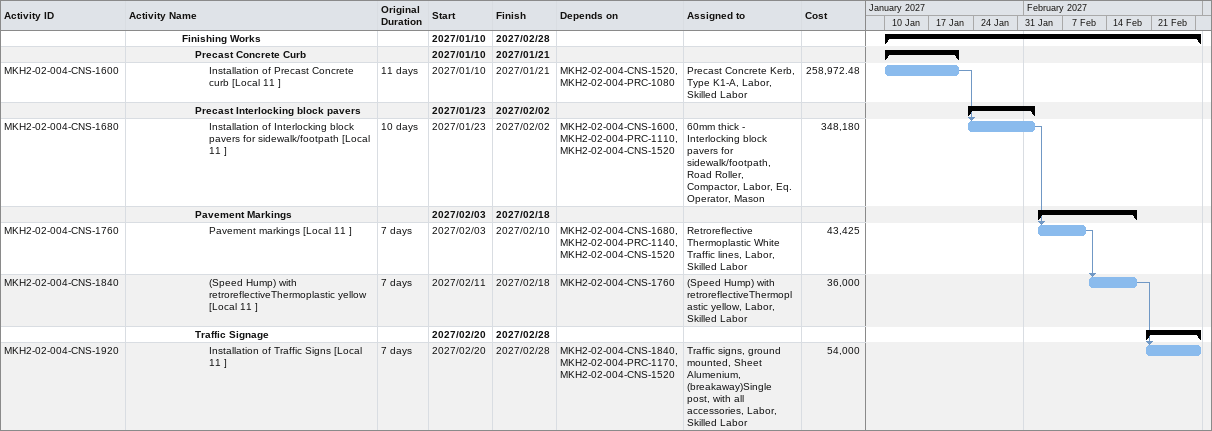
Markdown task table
| ID | Level | Task | Original duration | Start | Finish | Predecessors | Resources | Cost |
|---|---|---|---|---|---|---|---|---|
|  | 5 | **Finishing Works** |  | 2027-01-10 | 2027-02-28 |  |  |  |
|  | 6 | **Precast Concrete Curb** |  | 2027-01-10 | 2027-01-21 |  |  |  |
| MKH2-02-004-CNS-1600 | 7 | Installation of Precast Concrete curb [Local 11 ] | 11d | 2027-01-10 | 2027-01-21 | MKH2-02-004-CNS-1520, MKH2-02-004-PRC-1080 | Precast Concrete Kerb, Type K1-A, Labor, Skilled Labor | 258972.48 |
|  | 6 | **Precast Interlocking block pavers** |  | 2027-01-23 | 2027-02-02 |  |  |  |
| MKH2-02-004-CNS-1680 | 7 | Installation of Interlocking block pavers for sidewalk/footpath [Local 11 ] | 10d | 2027-01-23 | 2027-02-02 | MKH2-02-004-CNS-1600, MKH2-02-004-PRC-1110, MKH2-02-004-CNS-1520 | 60mm thick - Interlocking block pavers for sidewalk/footpath, Road Roller, Compactor, Labor, Eq. Operator, Mason | 348180 |
|  | 6 | **Pavement Markings** |  | 2027-02-03 | 2027-02-18 |  |  |  |
| MKH2-02-004-CNS-1760 | 7 | Pavement markings [Local 11 ] | 7d | 2027-02-03 | 2027-02-10 | MKH2-02-004-CNS-1680, MKH2-02-004-PRC-1140, MKH2-02-004-CNS-1520 | Retroreflective Thermoplastic White Traffic lines, Labor, Skilled Labor | 43425 |
| MKH2-02-004-CNS-1840 | 7 | (Speed Hump) with retroreflectiveThermoplastic yellow [Local 11 ] | 7d | 2027-02-11 | 2027-02-18 | MKH2-02-004-CNS-1760 | (Speed Hump) with retroreflectiveThermoplastic yellow, Labor, Skilled Labor | 36000 |
|  | 6 | **Traffic Signage** |  | 2027-02-20 | 2027-02-28 |  |  |  |
| MKH2-02-004-CNS-1920 | 7 | Installation of Traffic Signs [Local 11 ] | 7d | 2027-02-20 | 2027-02-28 | MKH2-02-004-CNS-1840, MKH2-02-004-PRC-1170, MKH2-02-004-CNS-1520 | Traffic signs, ground mounted, Sheet Alumenium, (breakaway)Single post, with all accessories, Labor, Skilled Labor | 54000 |
